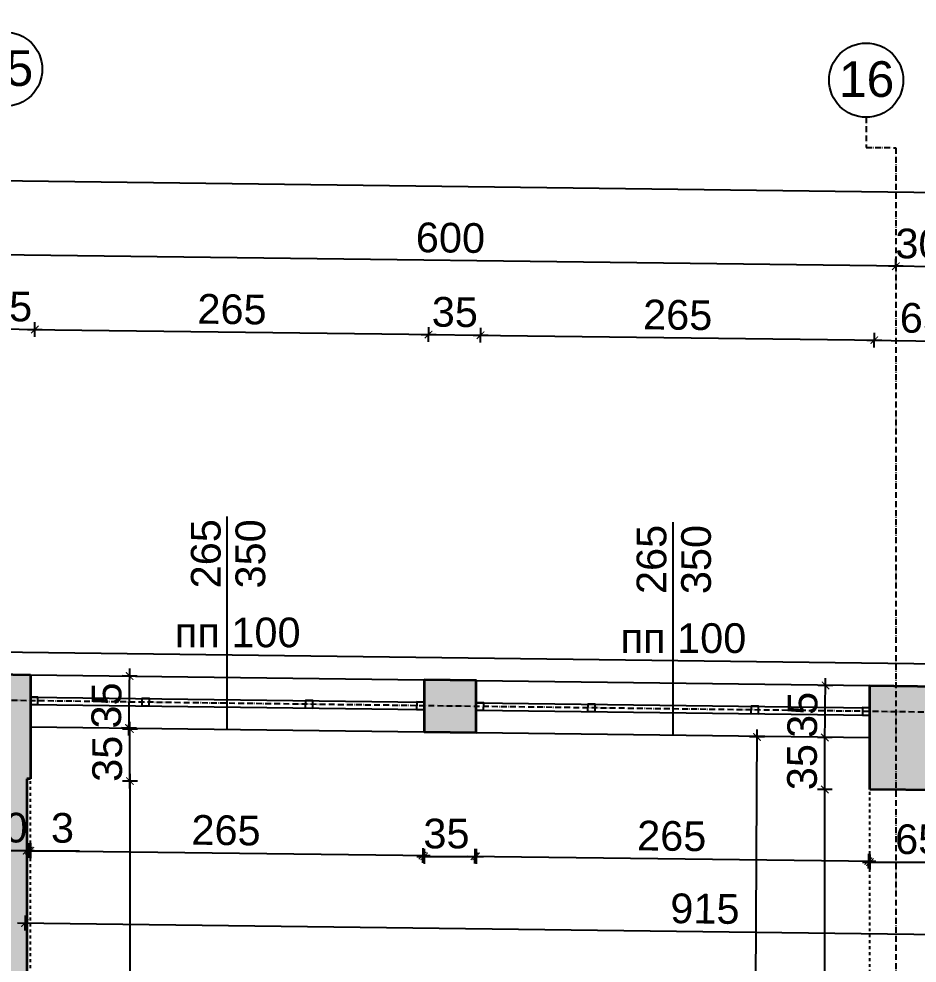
# Model space of a CAD drawing. Header units: inches. Extents: x -72385 to 39588, y -6525 to 66685.
# Drawn here: x -44145 to -43541, y 16829 to 17465 of the extents above; entities that cross this region are included whole.
import ezdxf

# ---------------------------------------------------------------- set-up
doc = ezdxf.new("R2010")
doc.units = ezdxf.units.IN
doc.header["$MEASUREMENT"] = 0
doc.linetypes.add('DashDot', pattern=[0.6, 0.4, -0.1, 0, -0.1])
doc.linetypes.add('Hidden', pattern=[0.4, 0.2, -0.2])
for name, color, linetype, lineweight in [('Изгледни линии', 253, 'Continuous', 25), ('Надписи коти външни', 252, 'Continuous', 25), ('Надписи коти вътрешни', 252, 'Continuous', 25), ('Надписи Оси', 252, 'Continuous', 25), ('Надписи прозорци', 252, 'Continuous', 25), ('Оси', 252, 'DashDot', 25), ('Прозорци', 251, 'Continuous', 25), ('Пунктир', 253, 'Hidden', 25), ('Разрезни линии', 7, 'Continuous', 35), ('Щрих стени', 254, 'Continuous', 25)]:
    doc.layers.add(name, color=color, linetype=linetype, lineweight=lineweight)
doc.styles.add('Arial Regular', font='arial.ttf')
doc.styles.get("Standard").update_dxf_attribs({"font": 'arial.ttf'})
doc.dimstyles.new('Annotative', dxfattribs={"dimscale": 0, "dimtxt": 20, "dimasz": 5, "dimexe": 5, "dimexo": 5, "dimgap": 5, "dimtad": 1, "dimdec": 0, "dimzin": 0, "dimdsep": 46, "dimtxsty": 'Standard', "dimblk": 'ARCHTICK', "dimcen": 5, "dimdle": 5, "dimadec": 0, "dimazin": 0, "dimtfac": 1, "dimtdec": 0, "dimtofl": 0, "dimtmove": 0, "dimatfit": 3, "dimldrblk": 'ARCHTICK', "dimfxl": 5, "dimfxlon": 1, "dimtolj": 1, "dimtzin": 0, "dimarcsym": 1})

# ---------------------------------------------------------------- blocks, each defined once
blk = doc.blocks.new('_ArchTick')
at = {"color": 0, "linetype": 'ByBlock', "const_width": 0.15}
blk.add_lwpolyline([(-0.5, -0.5), (0.5, 0.5)], dxfattribs=at)
blk = doc.blocks.new('*D1102')
at = {"layer": 'Defpoints', "color": 0, "ltscale": 50, "transparency": 16777216}
for p in [(-43602.67, 16946.15), (-43572.34, 16946.15), (-43572.34, 16438.61)]:
    blk.add_point(p, dxfattribs=at)
at = {"layer": 'Надписи коти вътрешни', "color": 0, "lineweight": -2, "ltscale": 50, "transparency": 16777216}
for p, q in [((-43602.67, 16433.61), (-43602.67, 16951.15)), ((-43597.67, 16946.15), (-43607.67, 16946.15)), ((-43597.67, 16438.61), (-43607.67, 16438.61))]:
    blk.add_line(p, q, dxfattribs=at)
at = {"layer": 'Надписи коти вътрешни', "color": 0, "lineweight": -2, "ltscale": 50, "transparency": 16777216, "xscale": 5, "yscale": 5, "zscale": 5}
for p, rotation in [((-43602.67, 16946.15), 90), ((-43602.67, 16438.61), 270)]:
    blk.add_blockref('_ArchTick', p, dxfattribs=dict(at, rotation=rotation))
at = {"layer": 'Надписи коти вътрешни', "color": 0, "ltscale": 50, "transparency": 16777216, "insert": (-43617.89, 16692.38), "char_height": 20, "attachment_point": 5, "rotation": 90}
blk.add_mtext('\\A1;508', dxfattribs=at)
blk = doc.blocks.new('*D1103')
at = {"layer": 'Defpoints', "color": 0, "ltscale": 50, "transparency": 16777216}
for p in [(-43602.67, 16981.16), (-43572.34, 16981.16), (-43572.34, 16946.15)]:
    blk.add_point(p, dxfattribs=at)
at = {"layer": 'Надписи коти вътрешни', "color": 0, "lineweight": -2, "ltscale": 50, "transparency": 16777216}
for p, q in [((-43597.67, 16981.16), (-43607.67, 16981.16)), ((-43602.67, 16941.15), (-43602.67, 16986.16)), ((-43597.67, 16946.15), (-43607.67, 16946.15))]:
    blk.add_line(p, q, dxfattribs=at)
at = {"layer": 'Надписи коти вътрешни', "color": 0, "lineweight": -2, "ltscale": 50, "transparency": 16777216, "xscale": 5, "yscale": 5, "zscale": 5}
for p, rotation in [((-43602.67, 16981.16), 90), ((-43602.67, 16946.15), 270)]:
    blk.add_blockref('_ArchTick', p, dxfattribs=dict(at, rotation=rotation))
at = {"layer": 'Надписи коти вътрешни', "color": 0, "ltscale": 50, "transparency": 16777216, "insert": (-43617.89, 16961.16), "char_height": 20, "attachment_point": 5, "rotation": 90}
blk.add_mtext('\\A1;35', dxfattribs=at)
blk = doc.blocks.new('*D1107')
at = {"layer": 'Defpoints', "color": 0, "ltscale": 50, "transparency": 16777216}
for p in [(-43648.33, 16981.49), (-43572.34, 16981.16), (-43574.84, 16413.64)]:
    blk.add_point(p, dxfattribs=at)
at = {"layer": 'Надписи коти вътрешни', "color": 0, "lineweight": -2, "ltscale": 50, "transparency": 16777216}
for p, q in [((-43643.33, 16981.47), (-43653.33, 16981.51)), ((-43650.85, 16408.98), (-43648.31, 16986.49)), ((-43645.83, 16413.96), (-43655.83, 16414))]:
    blk.add_line(p, q, dxfattribs=at)
at = {"layer": 'Надписи коти вътрешни', "color": 0, "lineweight": -2, "ltscale": 50, "transparency": 16777216, "xscale": 5, "yscale": 5, "zscale": 5}
for p, rotation in [((-43648.33, 16981.49), 89.74760361467345), ((-43650.83, 16413.98), 269.7476036146735)]:
    blk.add_blockref('_ArchTick', p, dxfattribs=dict(at, rotation=rotation))
at = {"layer": 'Надписи коти вътрешни', "color": 0, "ltscale": 50, "transparency": 16777216, "insert": (-43664.79, 16697.8), "char_height": 20, "attachment_point": 5, "rotation": 89.7476}
blk.add_mtext('\\A1;568', dxfattribs=at)
blk = doc.blocks.new('*D1108')
at = {"layer": 'Defpoints', "color": 0, "ltscale": 50, "transparency": 16777216}
for p in [(-44139.84, 16953.38), (-43224.84, 16942.09), (-43226.04, 16844.88)]:
    blk.add_point(p, dxfattribs=at)
at = {"layer": 'Надписи коти вътрешни', "color": 0, "lineweight": -2, "ltscale": 50, "transparency": 16777216}
for p, q in [((-44140.97, 16861.16), (-44141.1, 16851.16)), ((-44146.04, 16856.23), (-43221.04, 16844.82)), ((-43225.97, 16849.88), (-43226.1, 16839.88))]:
    blk.add_line(p, q, dxfattribs=at)
at = {"layer": 'Надписи коти вътрешни', "color": 0, "lineweight": -2, "ltscale": 50, "transparency": 16777216, "xscale": 5, "yscale": 5, "zscale": 5}
for p, rotation in [((-44141.04, 16856.16), 179.2933706494431), ((-43226.04, 16844.88), 359.2933706494431)]:
    blk.add_blockref('_ArchTick', p, dxfattribs=dict(at, rotation=rotation))
at = {"layer": 'Надписи коти вътрешни', "color": 0, "ltscale": 50, "transparency": 16777216, "insert": (-43683.35, 16865.73), "char_height": 20, "attachment_point": 5, "rotation": 359.29337}
blk.add_mtext('\\A1;915', dxfattribs=at)
blk = doc.blocks.new('*D1111')
at = {"layer": 'Defpoints', "color": 0, "ltscale": 50, "transparency": 16777216}
for p in [(-44137.34, 16988.35), (-43872.34, 16984.98), (-43873.4, 16901.64)]:
    blk.add_point(p, dxfattribs=at)
at = {"layer": 'Надписи коти вътрешни', "color": 0, "lineweight": -2, "ltscale": 50, "transparency": 16777216}
for p, q in [((-44143.4, 16905.08), (-43868.4, 16901.57)), ((-44138.33, 16910.01), (-44138.46, 16900.01)), ((-43873.33, 16906.64), (-43873.46, 16896.64))]:
    blk.add_line(p, q, dxfattribs=at)
at = {"layer": 'Надписи коти вътрешни', "color": 0, "lineweight": -2, "ltscale": 50, "transparency": 16777216, "xscale": 5, "yscale": 5, "zscale": 5}
for p, rotation in [((-44138.4, 16905.01), 179.2706286525463), ((-43873.4, 16901.64), 359.2706286525462)]:
    blk.add_blockref('_ArchTick', p, dxfattribs=dict(at, rotation=rotation))
at = {"layer": 'Надписи коти вътрешни', "color": 0, "ltscale": 50, "transparency": 16777216, "insert": (-44005.7, 16918.54), "char_height": 20, "attachment_point": 5, "rotation": 359.27063}
blk.add_mtext('\\A1;265', dxfattribs=at)
blk = doc.blocks.new('*D1112')
at = {"layer": 'Defpoints', "color": 0, "ltscale": 50, "transparency": 16777216}
for p in [(-44139.84, 16953.38), (-44137.34, 16953.35), (-44137.34, 16904.91)]:
    blk.add_point(p, dxfattribs=at)
at = {"layer": 'Надписи коти вътрешни', "color": 0, "lineweight": -2, "ltscale": 50, "transparency": 16777216}
for p, q in [((-44139.84, 16904.91), (-44144.84, 16904.91)), ((-44139.84, 16909.91), (-44139.84, 16899.91)), ((-44137.34, 16909.91), (-44137.34, 16899.91)), ((-44137.34, 16904.91), (-44104.24, 16904.91))]:
    blk.add_line(p, q, dxfattribs=at)
at = {"layer": 'Надписи коти вътрешни', "color": 0, "lineweight": -2, "ltscale": 50, "transparency": 16777216, "xscale": 5, "yscale": 5, "zscale": 5}
blk.add_blockref('_ArchTick', (-44139.84, 16904.91), dxfattribs=at)
at = {"layer": 'Надписи коти вътрешни', "color": 0, "lineweight": -2, "ltscale": 50, "transparency": 16777216, "xscale": 5, "yscale": 5, "zscale": 5, "rotation": 180}
blk.add_blockref('_ArchTick', (-44137.34, 16904.91), dxfattribs=at)
at = {"layer": 'Надписи коти вътрешни', "color": 0, "ltscale": 50, "transparency": 16777216, "insert": (-44115.79, 16920.13), "char_height": 20, "attachment_point": 5}
blk.add_mtext('\\A1;3', dxfattribs=at)
blk = doc.blocks.new('*D7744')
at = {"layer": 'Defpoints', "color": 0, "ltscale": 50, "transparency": 16777216}
for p in [(-43572.34, 16981.16), (-43507.34, 16980.33), (-43507.34, 16897.27)]:
    blk.add_point(p, dxfattribs=at)
at = {"layer": 'Надписи коти вътрешни', "color": 0, "lineweight": -2, "ltscale": 50, "transparency": 16777216}
for p, q in [((-43572.34, 16902.27), (-43572.34, 16892.27)), ((-43507.34, 16902.27), (-43507.34, 16892.27)), ((-43577.34, 16897.27), (-43502.34, 16897.27))]:
    blk.add_line(p, q, dxfattribs=at)
at = {"layer": 'Надписи коти вътрешни', "color": 0, "lineweight": -2, "ltscale": 50, "transparency": 16777216, "xscale": 5, "yscale": 5, "zscale": 5, "rotation": 180}
blk.add_blockref('_ArchTick', (-43572.34, 16897.27), dxfattribs=at)
at = {"layer": 'Надписи коти вътрешни', "color": 0, "lineweight": -2, "ltscale": 50, "transparency": 16777216, "xscale": 5, "yscale": 5, "zscale": 5}
blk.add_blockref('_ArchTick', (-43507.34, 16897.27), dxfattribs=at)
at = {"layer": 'Надписи коти вътрешни', "color": 0, "ltscale": 50, "transparency": 16777216, "insert": (-43539.84, 16912.48), "char_height": 20, "attachment_point": 5}
blk.add_mtext('\\A1;65', dxfattribs=at)
blk = doc.blocks.new('*D1109')
at = {"layer": 'Defpoints', "color": 0, "ltscale": 50, "transparency": 16777216}
for p in [(-43872.34, 16984.98), (-43837.34, 16984.53), (-43837.34, 16901.09)]:
    blk.add_point(p, dxfattribs=at)
at = {"layer": 'Надписи коти вътрешни', "color": 0, "lineweight": -2, "ltscale": 50, "transparency": 16777216}
for p, q in [((-43872.34, 16906.09), (-43872.34, 16896.09)), ((-43837.34, 16906.09), (-43837.34, 16896.09)), ((-43877.34, 16901.09), (-43832.34, 16901.09))]:
    blk.add_line(p, q, dxfattribs=at)
at = {"layer": 'Надписи коти вътрешни', "color": 0, "lineweight": -2, "ltscale": 50, "transparency": 16777216, "xscale": 5, "yscale": 5, "zscale": 5, "rotation": 180}
blk.add_blockref('_ArchTick', (-43872.34, 16901.09), dxfattribs=at)
at = {"layer": 'Надписи коти вътрешни', "color": 0, "lineweight": -2, "ltscale": 50, "transparency": 16777216, "xscale": 5, "yscale": 5, "zscale": 5}
blk.add_blockref('_ArchTick', (-43837.34, 16901.09), dxfattribs=at)
at = {"layer": 'Надписи коти вътрешни', "color": 0, "ltscale": 50, "transparency": 16777216, "insert": (-43857.34, 16916.31), "char_height": 20, "attachment_point": 5}
blk.add_mtext('\\A1;35', dxfattribs=at)
blk = doc.blocks.new('*D1110')
at = {"layer": 'Defpoints', "color": 0, "ltscale": 50, "transparency": 16777216}
for p in [(-43837.34, 16984.53), (-43572.34, 16981.16), (-43573.4, 16897.82)]:
    blk.add_point(p, dxfattribs=at)
at = {"layer": 'Надписи коти вътрешни', "color": 0, "lineweight": -2, "ltscale": 50, "transparency": 16777216}
for p, q in [((-43838.33, 16906.19), (-43838.46, 16896.19)), ((-43843.4, 16901.26), (-43568.4, 16897.76)), ((-43573.33, 16902.82), (-43573.46, 16892.82))]:
    blk.add_line(p, q, dxfattribs=at)
at = {"layer": 'Надписи коти вътрешни', "color": 0, "lineweight": -2, "ltscale": 50, "transparency": 16777216, "xscale": 5, "yscale": 5, "zscale": 5}
for p, rotation in [((-43838.4, 16901.19), 179.2706286525463), ((-43573.4, 16897.82), 359.2706286525462)]:
    blk.add_blockref('_ArchTick', p, dxfattribs=dict(at, rotation=rotation))
at = {"layer": 'Надписи коти вътрешни', "color": 0, "ltscale": 50, "transparency": 16777216, "insert": (-43705.7, 16914.72), "char_height": 20, "attachment_point": 5, "rotation": 359.27063}
blk.add_mtext('\\A1;265', dxfattribs=at)
blk = doc.blocks.new('*D1115')
at = {"layer": 'Defpoints', "color": 0, "ltscale": 50, "transparency": 16777216}
for p in [(-44010.93, 16951.74), (-44070.38, 16444.2), (-44010.93, 16444.2)]:
    blk.add_point(p, dxfattribs=at)
at = {"layer": 'Надписи коти вътрешни', "color": 0, "lineweight": -2, "ltscale": 50, "transparency": 16777216}
for p, q in [((-44070.38, 16956.74), (-44070.38, 16439.2)), ((-44065.38, 16951.74), (-44075.38, 16951.74)), ((-44065.38, 16444.2), (-44075.38, 16444.2))]:
    blk.add_line(p, q, dxfattribs=at)
at = {"layer": 'Надписи коти вътрешни', "color": 0, "lineweight": -2, "ltscale": 50, "transparency": 16777216, "xscale": 5, "yscale": 5, "zscale": 5}
for p, rotation in [((-44070.38, 16951.74), 90), ((-44070.38, 16444.2), 270)]:
    blk.add_blockref('_ArchTick', p, dxfattribs=dict(at, rotation=rotation))
at = {"layer": 'Надписи коти вътрешни', "color": 0, "ltscale": 50, "transparency": 16777216, "insert": (-44085.59, 16697.97), "char_height": 20, "attachment_point": 5, "rotation": 90}
blk.add_mtext('\\A1;508', dxfattribs=at)
blk = doc.blocks.new('*D1116')
at = {"layer": 'Defpoints', "color": 0, "ltscale": 50, "transparency": 16777216}
for p in [(-44070.38, 16986.77), (-44013.43, 16986.77), (-44013.43, 16951.77)]:
    blk.add_point(p, dxfattribs=at)
at = {"layer": 'Надписи коти вътрешни', "color": 0, "lineweight": -2, "ltscale": 50, "transparency": 16777216}
for p, q in [((-44070.38, 16946.77), (-44070.38, 16991.77)), ((-44065.38, 16986.77), (-44075.38, 16986.77)), ((-44065.38, 16951.77), (-44075.38, 16951.77))]:
    blk.add_line(p, q, dxfattribs=at)
at = {"layer": 'Надписи коти вътрешни', "color": 0, "lineweight": -2, "ltscale": 50, "transparency": 16777216, "xscale": 5, "yscale": 5, "zscale": 5}
for p, rotation in [((-44070.38, 16986.77), 90), ((-44070.38, 16951.77), 270)]:
    blk.add_blockref('_ArchTick', p, dxfattribs=dict(at, rotation=rotation))
at = {"layer": 'Надписи коти вътрешни', "color": 0, "ltscale": 50, "transparency": 16777216, "insert": (-44085.6, 16966.77), "char_height": 20, "attachment_point": 5, "rotation": 90}
blk.add_mtext('\\A1;35', dxfattribs=at)
blk = doc.blocks.new('*D5479')
at = {"layer": 'Defpoints', "color": 0, "ltscale": 50, "transparency": 16777216}
for p in [(-44134.38, 17255.83), (-44172.34, 17023.8), (-44137.34, 17023.35)]:
    blk.add_point(p, dxfattribs=at)
at = {"layer": 'Надписи коти външни', "color": 0, "lineweight": -2, "ltscale": 50, "transparency": 16777216}
for p, q in [((-44169.44, 17251.28), (-44169.31, 17261.28)), ((-44134.44, 17250.83), (-44134.31, 17260.83)), ((-44174.38, 17256.34), (-44129.38, 17255.77))]:
    blk.add_line(p, q, dxfattribs=at)
at = {"layer": 'Надписи коти външни', "color": 0, "lineweight": -2, "ltscale": 50, "transparency": 16777216, "xscale": 5, "yscale": 5, "zscale": 5}
for p, rotation in [((-44169.38, 17256.28), 179.2706286525463), ((-44134.38, 17255.83), 359.2706286525462)]:
    blk.add_blockref('_ArchTick', p, dxfattribs=dict(at, rotation=rotation))
at = {"layer": 'Надписи коти външни', "color": 0, "ltscale": 50, "transparency": 16777216, "insert": (-44151.68, 17271.27), "char_height": 20, "attachment_point": 5, "rotation": 359.27063}
blk.add_mtext('\\A1;35', dxfattribs=at)
blk = doc.blocks.new('*D5478')
at = {"layer": 'Defpoints', "color": 0, "ltscale": 50, "transparency": 16777216}
for p in [(-43869.38, 17252.46), (-44137.34, 17023.35), (-43872.34, 17019.98)]:
    blk.add_point(p, dxfattribs=at)
at = {"layer": 'Надписи коти външни', "color": 0, "lineweight": -2, "ltscale": 50, "transparency": 16777216}
for p, q in [((-44134.44, 17250.83), (-44134.31, 17260.83)), ((-44139.38, 17255.9), (-43864.38, 17252.4)), ((-43869.44, 17247.46), (-43869.31, 17257.46))]:
    blk.add_line(p, q, dxfattribs=at)
at = {"layer": 'Надписи коти външни', "color": 0, "lineweight": -2, "ltscale": 50, "transparency": 16777216, "xscale": 5, "yscale": 5, "zscale": 5}
for p, rotation in [((-44134.38, 17255.83), 179.2706286525478), ((-43869.38, 17252.46), 359.2706286525478)]:
    blk.add_blockref('_ArchTick', p, dxfattribs=dict(at, rotation=rotation))
at = {"layer": 'Надписи коти външни', "color": 0, "ltscale": 50, "transparency": 16777216, "insert": (-44001.68, 17269.36), "char_height": 20, "attachment_point": 5, "rotation": 359.27063}
blk.add_mtext('\\A1;265', dxfattribs=at)
blk = doc.blocks.new('*D5477')
at = {"layer": 'Defpoints', "color": 0, "ltscale": 50, "transparency": 16777216}
for p in [(-43834.38, 17252.01), (-43872.34, 17019.98), (-43837.34, 17019.53)]:
    blk.add_point(p, dxfattribs=at)
at = {"layer": 'Надписи коти външни', "color": 0, "lineweight": -2, "ltscale": 50, "transparency": 16777216}
for p, q in [((-43869.44, 17247.46), (-43869.31, 17257.46)), ((-43834.44, 17247.02), (-43834.31, 17257.01)), ((-43874.38, 17252.52), (-43829.38, 17251.95))]:
    blk.add_line(p, q, dxfattribs=at)
at = {"layer": 'Надписи коти външни', "color": 0, "lineweight": -2, "ltscale": 50, "transparency": 16777216, "xscale": 5, "yscale": 5, "zscale": 5}
for p, rotation in [((-43869.38, 17252.46), 179.2706286525522), ((-43834.38, 17252.01), 359.2706286525522)]:
    blk.add_blockref('_ArchTick', p, dxfattribs=dict(at, rotation=rotation))
at = {"layer": 'Надписи коти външни', "color": 0, "ltscale": 50, "transparency": 16777216, "insert": (-43851.68, 17267.45), "char_height": 20, "attachment_point": 5, "rotation": 359.27063}
blk.add_mtext('\\A1;35', dxfattribs=at)
blk = doc.blocks.new('*D5476')
at = {"layer": 'Defpoints', "color": 0, "ltscale": 50, "transparency": 16777216}
for p in [(-43569.38, 17248.64), (-43837.34, 17019.53), (-43572.34, 17016.16)]:
    blk.add_point(p, dxfattribs=at)
at = {"layer": 'Надписи коти външни', "color": 0, "lineweight": -2, "ltscale": 50, "transparency": 16777216}
for p, q in [((-43834.44, 17247.02), (-43834.31, 17257.01)), ((-43839.38, 17252.08), (-43564.38, 17248.58)), ((-43569.44, 17243.64), (-43569.31, 17253.64))]:
    blk.add_line(p, q, dxfattribs=at)
at = {"layer": 'Надписи коти външни', "color": 0, "lineweight": -2, "ltscale": 50, "transparency": 16777216, "xscale": 5, "yscale": 5, "zscale": 5}
for p, rotation in [((-43834.38, 17252.01), 179.2706286525454), ((-43569.38, 17248.64), 359.2706286525454)]:
    blk.add_blockref('_ArchTick', p, dxfattribs=dict(at, rotation=rotation))
at = {"layer": 'Надписи коти външни', "color": 0, "ltscale": 50, "transparency": 16777216, "insert": (-43701.68, 17265.54), "char_height": 20, "attachment_point": 5, "rotation": 359.27063}
blk.add_mtext('\\A1;265', dxfattribs=at)
blk = doc.blocks.new('*D5475')
at = {"layer": 'Defpoints', "color": 0, "ltscale": 50, "transparency": 16777216}
for p in [(-43504.38, 17247.81), (-43572.34, 17016.16), (-43507.34, 17015.33)]:
    blk.add_point(p, dxfattribs=at)
at = {"layer": 'Надписи коти външни', "color": 0, "lineweight": -2, "ltscale": 50, "transparency": 16777216}
for p, q in [((-43574.38, 17248.7), (-43499.38, 17247.75)), ((-43569.44, 17243.64), (-43569.31, 17253.64)), ((-43504.44, 17242.81), (-43504.31, 17252.81))]:
    blk.add_line(p, q, dxfattribs=at)
at = {"layer": 'Надписи коти външни', "color": 0, "lineweight": -2, "ltscale": 50, "transparency": 16777216, "xscale": 5, "yscale": 5, "zscale": 5}
for p, rotation in [((-43569.38, 17248.64), 179.2706286525559), ((-43504.38, 17247.81), 359.2706286525558)]:
    blk.add_blockref('_ArchTick', p, dxfattribs=dict(at, rotation=rotation))
at = {"layer": 'Надписи коти външни', "color": 0, "ltscale": 50, "transparency": 16777216, "insert": (-43536.68, 17263.44), "char_height": 20, "attachment_point": 5, "rotation": 359.27063}
blk.add_mtext('\\A1;65', dxfattribs=at)
blk = doc.blocks.new('*D5467')
at = {"layer": 'Defpoints', "color": 0, "ltscale": 50, "transparency": 16777216}
for p in [(-43554.84, 17298.46), (-43554.84, 17298.46), (-43524.84, 17298.08)]:
    blk.add_point(p, dxfattribs=at)
at = {"layer": 'Надписи коти външни', "color": 0, "lineweight": -2, "ltscale": 50, "transparency": 16777216}
for p, q in [((-43554.84, 17298.46), (-43554.77, 17303.46)), ((-43524.84, 17298.08), (-43524.77, 17303.08)), ((-43519.84, 17298.01), (-43559.84, 17298.52))]:
    blk.add_line(p, q, dxfattribs=at)
at = {"layer": 'Надписи коти външни', "color": 0, "lineweight": -2, "ltscale": 50, "transparency": 16777216, "xscale": 5, "yscale": 5, "zscale": 5}
for p, rotation in [((-43554.84, 17298.46), 179.2706286525116), ((-43524.84, 17298.08), 359.2706286525116)]:
    blk.add_blockref('_ArchTick', p, dxfattribs=dict(at, rotation=rotation))
at = {"layer": 'Надписи коти външни', "color": 0, "ltscale": 50, "transparency": 16777216, "insert": (-43539.64, 17313.49), "char_height": 20, "attachment_point": 5, "rotation": 359.27063}
blk.add_mtext('\\A1;30', dxfattribs=at)
blk = doc.blocks.new('*D5466')
at = {"layer": 'Defpoints', "color": 0, "ltscale": 50, "transparency": 16777216}
for p in [(-44154.84, 17306.1), (-44154.84, 17306.1), (-43554.84, 17298.46)]:
    blk.add_point(p, dxfattribs=at)
at = {"layer": 'Надписи коти външни', "color": 0, "lineweight": -2, "ltscale": 50, "transparency": 16777216}
for p, q in [((-43549.84, 17298.4), (-44159.84, 17306.16)), ((-44154.84, 17306.1), (-44154.77, 17311.1)), ((-43554.84, 17298.46), (-43554.77, 17303.46))]:
    blk.add_line(p, q, dxfattribs=at)
at = {"layer": 'Надписи коти външни', "color": 0, "lineweight": -2, "ltscale": 50, "transparency": 16777216, "xscale": 5, "yscale": 5, "zscale": 5}
for p, rotation in [((-44154.84, 17306.1), 179.2706286526029), ((-43554.84, 17298.46), 359.2706286526028)]:
    blk.add_blockref('_ArchTick', p, dxfattribs=dict(at, rotation=rotation))
at = {"layer": 'Надписи коти външни', "color": 0, "ltscale": 50, "transparency": 16777216, "insert": (-43854.64, 17317.49), "char_height": 20, "attachment_point": 5, "rotation": 359.27063}
blk.add_mtext('\\A1;600', dxfattribs=at)
blk = doc.blocks.new('*D5410')
at = {"layer": 'Defpoints', "color": 0, "ltscale": 50, "transparency": 16777216}
for p in [(-40218.1, 17305.99), (-52317.34, 17127.49), (-40222.34, 16973.51)]:
    blk.add_point(p, dxfattribs=at)
at = {"layer": 'Надписи коти външни', "color": 0, "lineweight": -2, "ltscale": 50, "transparency": 16777216}
for p, q in [((-52313.17, 17454.96), (-52313.04, 17464.96)), ((-52318.1, 17460.03), (-40213.11, 17305.92)), ((-40218.17, 17300.99), (-40218.04, 17310.99))]:
    blk.add_line(p, q, dxfattribs=at)
at = {"layer": 'Надписи коти външни', "color": 0, "lineweight": -2, "ltscale": 50, "transparency": 16777216, "xscale": 5, "yscale": 5, "zscale": 5}
for p, rotation in [((-52313.1, 17459.96), 179.2706286525472), ((-40218.1, 17305.99), 359.2706286525473)]:
    blk.add_blockref('_ArchTick', p, dxfattribs=dict(at, rotation=rotation))
at = {"layer": 'Надписи коти външни', "color": 0, "ltscale": 50, "transparency": 16777216, "insert": (-46265.41, 17398.18), "char_height": 20, "attachment_point": 5, "rotation": 359.27063}
blk.add_mtext('\\A1;12095', dxfattribs=at)
blk = doc.blocks.new('*D7727')
at = {"layer": 'Defpoints', "color": 0, "ltscale": 10, "transparency": 16777216}
for p in [(-44070.62, 17022.5), (-44050.77, 17022.25), (-44051.22, 16987.25)]:
    blk.add_point(p, dxfattribs=at)
at = {"layer": 'Надписи коти вътрешни', "color": 0, "lineweight": -2, "ltscale": 10, "transparency": 16777216}
for p, q in [((-44071.13, 16982.51), (-44070.56, 17027.5)), ((-44065.62, 17022.44), (-44075.62, 17022.57)), ((-44066.07, 16987.44), (-44076.07, 16987.57))]:
    blk.add_line(p, q, dxfattribs=at)
at = {"layer": 'Надписи коти вътрешни', "color": 0, "lineweight": -2, "ltscale": 10, "transparency": 16777216, "xscale": 5, "yscale": 5, "zscale": 5}
for p, rotation in [((-44070.62, 17022.5), 89.27062865254527), ((-44071.07, 16987.51), 269.2706286525453)]:
    blk.add_blockref('_ArchTick', p, dxfattribs=dict(at, rotation=rotation))
at = {"layer": 'Надписи коти вътрешни', "color": 0, "ltscale": 10, "transparency": 16777216, "insert": (-44086.09, 17002.7), "char_height": 20, "attachment_point": 5, "rotation": 89.27063}
blk.add_mtext('\\A1;35', dxfattribs=at)
blk = doc.blocks.new('*D7728')
at = {"layer": 'Defpoints', "color": 0, "ltscale": 10, "transparency": 16777216}
for p in [(-43602.18, 17016.15), (-43582.33, 17015.9), (-43582.77, 16980.9)]:
    blk.add_point(p, dxfattribs=at)
at = {"layer": 'Надписи коти вътрешни', "color": 0, "lineweight": -2, "ltscale": 10, "transparency": 16777216}
for p, q in [((-43602.69, 16976.16), (-43602.12, 17021.15)), ((-43597.18, 17016.09), (-43607.18, 17016.22)), ((-43597.63, 16981.09), (-43607.63, 16981.22))]:
    blk.add_line(p, q, dxfattribs=at)
at = {"layer": 'Надписи коти вътрешни', "color": 0, "lineweight": -2, "ltscale": 10, "transparency": 16777216, "xscale": 5, "yscale": 5, "zscale": 5}
for p, rotation in [((-43602.18, 17016.15), 89.27062865254527), ((-43602.63, 16981.16), 269.2706286525453)]:
    blk.add_blockref('_ArchTick', p, dxfattribs=dict(at, rotation=rotation))
at = {"layer": 'Надписи коти вътрешни', "color": 0, "ltscale": 10, "transparency": 16777216, "insert": (-43617.65, 16996.35), "char_height": 20, "attachment_point": 5, "rotation": 89.27063}
blk.add_mtext('\\A1;35', dxfattribs=at)
blk = doc.blocks.new('*D7743')
at = {"layer": 'Defpoints', "color": 0, "ltscale": 10, "transparency": 16777216}
for p in [(-44169.84, 16919.17), (-44139.84, 16919.17), (-44139.84, 16905.08)]:
    blk.add_point(p, dxfattribs=at)
at = {"layer": 'Надписи коти вътрешни', "color": 0, "lineweight": -2, "ltscale": 10, "transparency": 16777216}
for p, q in [((-44174.84, 16905.08), (-44134.84, 16905.08)), ((-44169.84, 16910.08), (-44169.84, 16900.08)), ((-44139.84, 16910.08), (-44139.84, 16900.08))]:
    blk.add_line(p, q, dxfattribs=at)
at = {"layer": 'Надписи коти вътрешни', "color": 0, "lineweight": -2, "ltscale": 10, "transparency": 16777216, "xscale": 5, "yscale": 5, "zscale": 5, "rotation": 180}
blk.add_blockref('_ArchTick', (-44169.84, 16905.08), dxfattribs=at)
at = {"layer": 'Надписи коти вътрешни', "color": 0, "lineweight": -2, "ltscale": 10, "transparency": 16777216, "xscale": 5, "yscale": 5, "zscale": 5}
blk.add_blockref('_ArchTick', (-44139.84, 16905.08), dxfattribs=at)
at = {"layer": 'Надписи коти вътрешни', "color": 0, "ltscale": 10, "transparency": 16777216, "insert": (-44154.84, 16920.29), "char_height": 20, "attachment_point": 5}
blk.add_mtext('\\A1;30', dxfattribs=at)

msp = doc.modelspace()

# ---------------------------------------------------------------- hatches: boundary and pattern name
at = {"layer": 'Щрих стени', "ltscale": 10}
h = msp.add_hatch(color=256, dxfattribs=at)
h.dxf.hatch_style = 1
h.paths.add_polyline_path([(-44734.84, 16428.41), (-44734.84, 16453.41), (-44774.84, 16453.92), (-44774.84, 16428.92), (-45319.84, 16435.86), (-45319.84, 16453.36), (-45372.34, 16454.03), (-45372.34, 16436.53), (-45449.84, 16437.51), (-45449.84, 16407.51), (-45369.84, 16406.49), (-45369.84, 16391.49), (-45339.84, 16391.11), (-45339.84, 16406.11), (-44774.84, 16398.92), (-44774.84, 16373.92), (-44734.84, 16373.41), (-44734.84, 16398.41), (-44174.84, 16391.28), (-44174.84, 16366.28), (-44134.84, 16365.77), (-44134.84, 16390.77), (-43924.84, 16388.1), (-43924.84, 16418.1), (-44134.84, 16420.77), (-44134.84, 16445.77), (-44139.84, 16445.84), (-44139.84, 16953.38), (-44137.34, 16953.35), (-44137.34, 17023.35), (-44172.34, 17023.8), (-44172.34, 16953.79), (-44169.84, 16953.76), (-44169.84, 16446.22), (-44199.84, 16446.6), (-44199.84, 16421.6)])
h.paths.add_polyline_path([(-45037.34, 17034.81), (-45072.34, 17035.26), (-45072.34, 17000.25), (-45037.34, 16999.81)])
h.paths.add_polyline_path([(-44737.34, 17030.99), (-44772.34, 17031.44), (-44772.34, 16961.43), (-44737.34, 16960.99)])
h.paths.add_polyline_path([(-44437.34, 17027.17), (-44472.34, 17027.62), (-44472.34, 16992.61), (-44437.34, 16992.17)])
h.paths.add_polyline_path([(-43837.34, 17019.53), (-43872.34, 17019.98), (-43872.34, 16984.98), (-43837.34, 16984.53)])
h.paths.add_polyline_path([(-43507.34, 17015.33), (-43572.34, 17016.16), (-43572.34, 16946.15), (-43507.34, 16945.33)])
h.paths.add_polyline_path([(-43207.34, 17011.51), (-43242.34, 17011.96), (-43242.34, 16976.96), (-43224.84, 16976.73), (-43224.84, 16579.2), (-43209.84, 16579.01), (-43209.84, 16976.54), (-43207.34, 16976.51)])
h.paths.add_polyline_path([(-43049.84, 16406.96), (-43209.84, 16409), (-43209.84, 16489), (-43224.84, 16489.19), (-43224.84, 16409.19), (-43504.84, 16412.75), (-43504.84, 16437.75), (-43574.84, 16438.65), (-43574.84, 16413.64), (-43774.84, 16416.19), (-43774.84, 16386.19), (-43574.84, 16383.64), (-43574.84, 16358.64), (-43504.84, 16357.75), (-43504.84, 16382.75), (-43049.84, 16376.96)])
h.paths.add_polyline_path([(-42684.84, 16402.31), (-42904.84, 16405.11), (-42904.84, 16430.12), (-42909.84, 16430.18), (-42909.84, 16937.72), (-42907.34, 16937.69), (-42907.34, 17007.69), (-42942.34, 17008.14), (-42942.34, 16938.13), (-42939.84, 16938.1), (-42939.84, 16430.56), (-42969.84, 16430.94), (-42969.84, 16375.94), (-42944.84, 16375.62), (-42944.84, 16350.62), (-42904.84, 16350.11), (-42904.84, 16375.11), (-42684.84, 16372.31)])

# ---------------------------------------------------------------- linework, layer by layer
at = {"layer": 'Изгледни линии', "ltscale": 50}
for p, q in [((-41127.34, 17000.03), (-45937.34, 17061.27)), ((-44137.34, 17023.35), (-43872.34, 17019.98)), ((-43837.34, 17019.53), (-43572.34, 17016.16)), ((-44137.34, 16988.35), (-43872.34, 16984.98)), ((-43837.34, 16984.53), (-43572.34, 16981.16))]:
    msp.add_line(p, q, dxfattribs=at)
at = {"layer": 'Надписи Оси', "ltscale": 50}
for centre in [(-44154.4, 17431.1), (-43574.83, 17423.72)]:
    msp.add_circle(centre, 25, dxfattribs=at)
at = {"layer": 'Надписи прозорци', "ltscale": 50}
for p, q in [((-44004.84, 16986.66), (-44004.84, 17129.81)), ((-43704.84, 16982.85), (-43704.84, 17126))]:
    msp.add_line(p, q, dxfattribs=at)
at = {"layer": 'Оси', "ltscale": 10}
msp.add_line((-39839.84, 16951.14), (-52699.84, 17114.86), dxfattribs=at)
msp.add_lwpolyline([(-43574.83, 17398.72), (-43574.84, 17378.47), (-43554.84, 17378.21), (-43554.84, 14818.51), (-43574.84, 14818.77), (-43574.84, 14798.51)], dxfattribs=at)
at = {"layer": 'Прозорци', "ltscale": 50}
for p, q in [((-44137.34, 17008.35), (-43872.34, 17004.98)), ((-44137.34, 17003.35), (-43872.34, 16999.98)), ((-43837.34, 17004.53), (-43572.34, 17001.16)), ((-43837.34, 16999.53), (-43572.34, 16996.16))]:
    msp.add_line(p, q, dxfattribs=at)
for points in [[(-44137.34, 17003.35), (-44132.34, 17003.29), (-44132.27, 17008.29), (-44137.27, 17008.35), (-44137.34, 17003.35)], [(-44062.35, 17002.4), (-44057.35, 17002.33), (-44057.29, 17007.33), (-44062.29, 17007.4), (-44062.35, 17002.4)], [(-43952.39, 17001), (-43947.39, 17000.93), (-43947.33, 17005.93), (-43952.32, 17006), (-43952.39, 17001)], [(-43877.4, 17000.05), (-43872.4, 16999.98), (-43872.34, 17004.98), (-43877.34, 17005.05), (-43877.4, 17000.05)], [(-43837.34, 16999.53), (-43832.34, 16999.47), (-43832.27, 17004.47), (-43837.27, 17004.53), (-43837.34, 16999.53)], [(-43762.35, 16998.58), (-43757.35, 16998.51), (-43757.29, 17003.51), (-43762.29, 17003.58), (-43762.35, 16998.58)], [(-43652.39, 16997.18), (-43647.39, 16997.11), (-43647.33, 17002.11), (-43652.32, 17002.18), (-43652.39, 16997.18)], [(-43577.4, 16996.23), (-43572.4, 16996.16), (-43572.34, 17001.16), (-43577.34, 17001.23), (-43577.4, 16996.23)]]:
    msp.add_lwpolyline(points, dxfattribs=at)
at = {"layer": 'Пунктир', "ltscale": 10}
for p, q in [((-44137.34, 16445.81), (-44137.34, 16953.35)), ((-43572.34, 16438.61), (-43572.34, 16946.15))]:
    msp.add_line(p, q, dxfattribs=at)
at = {"layer": 'Разрезни линии', "ltscale": 50}
for p, q in [((-44172.34, 17023.8), (-44137.34, 17023.35)), ((-44137.34, 17023.35), (-44137.34, 16953.35)), ((-43572.34, 16946.15), (-43572.34, 17016.16)), ((-43572.34, 17016.16), (-43507.34, 17015.33)), ((-44139.84, 16953.38), (-44139.84, 16445.84)), ((-44137.34, 16953.35), (-44139.84, 16953.38)), ((-43507.34, 16945.33), (-43572.34, 16946.15))]:
    msp.add_line(p, q, dxfattribs=at)
msp.add_lwpolyline([(-43872.34, 17019.98), (-43872.34, 16984.98), (-43837.34, 16984.53), (-43837.34, 17019.53)], close=True, dxfattribs=at)

# ---------------------------------------------------------------- texts
at = {"layer": 'Надписи Оси', "ltscale": 100, "char_height": 24, "width": 27.2128, "attachment_point": 1, "style": 'Arial Regular'}
for s, insert in [('\\pxqc;15', (-44167.72, 17443.82)), ('\\pxqc;16', (-43588.15, 17436.44))]:
    msp.add_mtext(s, dxfattribs=dict(at, insert=insert))
at = {"layer": 'Надписи прозорци', "ltscale": 100, "char_height": 20, "width": 180.4891, "attachment_point": 1, "rotation": 90, "style": 'Arial Regular'}
for s, insert in [('265', (-44029.35, 17081.52)), ('350', (-43999.35, 17081.44)), ('265', (-43729.35, 17077.7)), ('350', (-43699.35, 17077.62))]:
    msp.add_mtext(s, dxfattribs=dict(at, insert=insert))
at = {"layer": 'Надписи прозорци', "ltscale": 100, "char_height": 20, "width": 180.4891, "attachment_point": 1, "style": 'Arial Regular'}
for insert in [(-44040.15, 17061.86), (-43740.15, 17058.04)]:
    msp.add_mtext('пп 100', dxfattribs=dict(at, insert=insert))

# ---------------------------------------------------------------- dimensions: what is measured, and where the dimension line sits
at = {"layer": 'Надписи коти външни', "ltscale": 50}
dim = msp.add_aligned_dim(p1=(-52317.34, 17127.49), p2=(-40222.34, 16973.51), distance=332.5, text='12095', dimstyle='Annotative', override={"dimscale": 0, "dimtix": 0, "dimtofl": 0, "dimtmove": 0, "dimatfit": 3}, dxfattribs=at)
dim.commit()
dim.dimension.update_dxf_attribs({"geometry": '*D5410', "text_midpoint": (-46265.41, 17398.18)})
for p1, p2, distance, picture, middle in [((-43554.84, 17298.46), (-44154.84, 17306.1), 0, '*D5466', (-43854.64, 17317.49)), ((-44137.34, 17023.35), (-43872.34, 17019.98), 232.5, '*D5478', (-44001.68, 17269.36)), ((-43837.34, 17019.53), (-43572.34, 17016.16), 232.5, '*D5476', (-43701.68, 17265.54)), ((-43572.34, 17016.16), (-43507.34, 17015.33), 232.5, '*D5475', (-43536.68, 17263.44))]:
    dim = msp.add_aligned_dim(p1=p1, p2=p2, distance=distance, dimstyle='Annotative', override={"dimscale": 0, "dimtix": 0, "dimtofl": 0, "dimtmove": 0, "dimatfit": 3}, dxfattribs=at)
    dim.commit()
    dim.dimension.update_dxf_attribs({"geometry": picture, "text_midpoint": middle})
for base, p1, p2, angle, picture, middle in [((-43554.84, 17298.46), (-43524.84, 17298.08), (-43554.84, 17298.46), 179.27063, '*D5467', (-43539.84, 17298.27)), ((-44134.38, 17255.83), (-44172.34, 17023.8), (-44137.34, 17023.35), 359.27063, '*D5479', (-44151.88, 17256.06)), ((-43834.38, 17252.01), (-43872.34, 17019.98), (-43837.34, 17019.53), 359.27063, '*D5477', (-43851.88, 17252.24))]:
    dim = msp.add_linear_dim(base=base, p1=p1, p2=p2, angle=angle, dimstyle='Annotative', override={"dimscale": 0, "dimtix": 0, "dimtofl": 0, "dimtmove": 0, "dimatfit": 3}, dxfattribs=at)
    dim.commit()
    dim.dimension.update_dxf_attribs({"geometry": picture, "text_midpoint": middle, "dimtype": 129})
at = {"layer": 'Надписи коти вътрешни', "ltscale": 10}
for base, p1, p2, angle, picture, middle in [((-44070.62, 17022.5), (-44051.22, 16987.25), (-44050.77, 17022.25), 89.27063, '*D7727', (-44070.88, 17002.51)), ((-43602.18, 17016.15), (-43582.77, 16980.9), (-43582.33, 17015.9), 89.27063, '*D7728', (-43602.43, 16996.16)), ((-44139.84, 16905.08), (-44169.84, 16919.17), (-44139.84, 16919.17), 0, '*D7743', (-44154.84, 16905.08))]:
    dim = msp.add_linear_dim(base=base, p1=p1, p2=p2, angle=angle, dimstyle='Annotative', override={"dimscale": 0, "dimtix": 0, "dimtofl": 0, "dimtmove": 0, "dimatfit": 3}, dxfattribs=at)
    dim.commit()
    dim.dimension.update_dxf_attribs({"geometry": picture, "text_midpoint": middle, "dimtype": 129})
at = {"layer": 'Надписи коти вътрешни', "ltscale": 50}
for p1, p2, distance, picture, middle in [((-44137.34, 16988.35), (-43872.34, 16984.98), -83.35, '*D1111', (-44005.7, 16918.54)), ((-43837.34, 16984.53), (-43572.34, 16981.16), -83.35, '*D1110', (-43705.7, 16914.72)), ((-43574.84, 16413.64), (-43572.34, 16981.16), 75.99, '*D1107', (-43664.79, 16697.8)), ((-44139.84, 16953.38), (-43224.84, 16942.09), -97.22, '*D1108', (-43683.35, 16865.73))]:
    dim = msp.add_aligned_dim(p1=p1, p2=p2, distance=distance, dimstyle='Annotative', override={"dimscale": 0, "dimtix": 0, "dimtofl": 0, "dimtmove": 0, "dimatfit": 3}, dxfattribs=at)
    dim.commit()
    dim.dimension.update_dxf_attribs({"geometry": picture, "text_midpoint": middle})
for base, p1, p2, picture, middle in [((-44070.38, 16986.77), (-44013.43, 16951.77), (-44013.43, 16986.77), '*D1116', (-44070.38, 16966.77)), ((-43602.67, 16981.16), (-43572.34, 16946.15), (-43572.34, 16981.16), '*D1103', (-43602.67, 16961.16))]:
    dim = msp.add_linear_dim(base=base, p1=p1, p2=p2, angle=90, dimstyle='Annotative', override={"dimscale": 0, "dimtix": 0, "dimtofl": 0, "dimtmove": 0, "dimatfit": 3}, dxfattribs=at)
    dim.commit()
    dim.dimension.update_dxf_attribs({"geometry": picture, "text_midpoint": middle, "dimtype": 128})
for base, p1, p2, picture, middle in [((-43837.34, 16901.09), (-43872.34, 16984.98), (-43837.34, 16984.53), '*D1109', (-43857.34, 16901.09)), ((-43507.34, 16897.27), (-43572.34, 16981.16), (-43507.34, 16980.33), '*D7744', (-43539.84, 16897.27))]:
    dim = msp.add_linear_dim(base=base, p1=p1, p2=p2, dimstyle='Annotative', override={"dimscale": 0, "dimtix": 0, "dimtofl": 0, "dimtmove": 0, "dimatfit": 3}, dxfattribs=at)
    dim.commit()
    dim.dimension.update_dxf_attribs({"geometry": picture, "text_midpoint": middle, "dimtype": 128})
for base, p1, p2, picture, middle in [((-44070.38, 16444.2), (-44010.93, 16951.74), (-44010.93, 16444.2), '*D1115', (-44085.59, 16697.97)), ((-43602.67, 16946.15), (-43572.34, 16438.61), (-43572.34, 16946.15), '*D1102', (-43617.89, 16692.38))]:
    dim = msp.add_linear_dim(base=base, p1=p1, p2=p2, angle=90, dimstyle='Annotative', override={"dimscale": 0, "dimtix": 0, "dimtofl": 0, "dimtmove": 0, "dimatfit": 3}, dxfattribs=at)
    dim.commit()
    dim.dimension.update_dxf_attribs({"geometry": picture, "text_midpoint": middle})
dim = msp.add_linear_dim(base=(-44137.33731907, 16904.90881071), p1=(-44139.83731907, 16953.37906717), p2=(-44137.33731907, 16953.34724062), dimstyle='Annotative', override={"dimscale": 0, "dimtix": 0, "dimtofl": 0, "dimtmove": 0, "dimatfit": 3}, dxfattribs=at)
dim.commit()
dim.dimension.update_dxf_attribs({"geometry": '*D1112', "text_midpoint": (-44115.78888797, 16920.12709175)})

doc.saveas('drawing.dxf')
